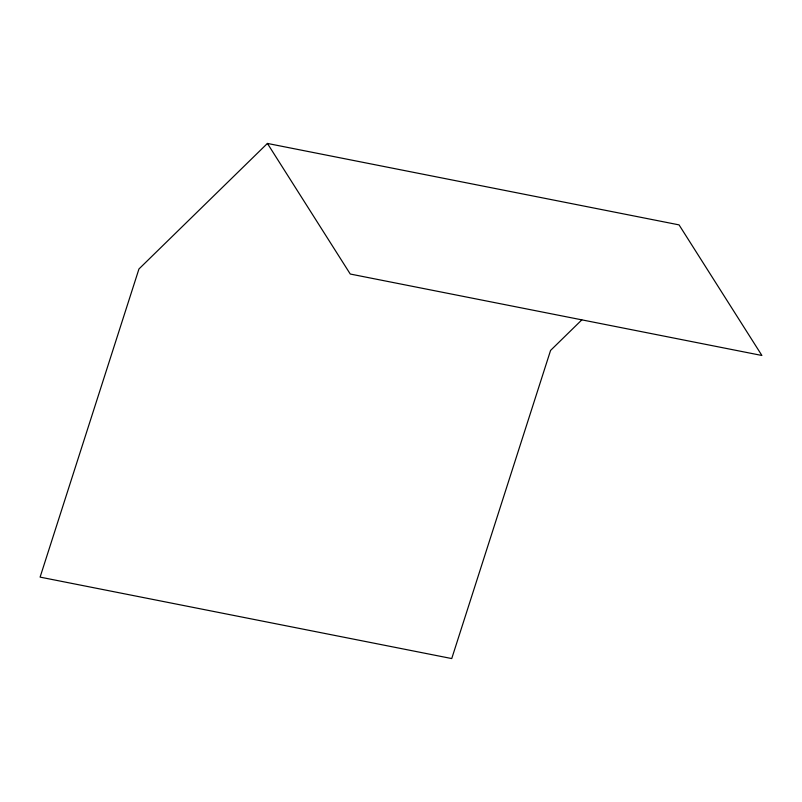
<?xml version="1.0" encoding="UTF-8"?>
<svg xmlns="http://www.w3.org/2000/svg" width="802" height="802" viewBox="0 0 802 802"><rect width="100%" height="100%" fill="white"/><g stroke="black" fill="none" stroke-linecap="round" stroke-linejoin="round"><path stroke-width="1.2" d="M267.417 143.438L350.263 274.033L761.9 355.476L679.053 224.881L267.417 143.438L138.946 268.981L40.1 577.119L451.737 658.562L550.573 350.424L581.801 319.908"/></g></svg>
